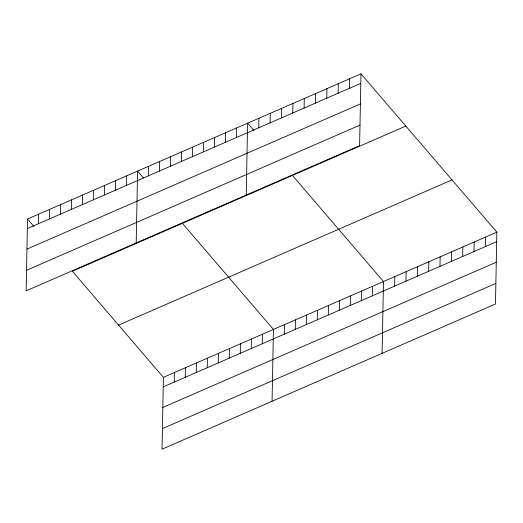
<?xml version="1.0" encoding="UTF-8"?>
<svg xmlns="http://www.w3.org/2000/svg" width="523" height="523" viewBox="0 0 523 523"><rect width="100%" height="100%" fill="white"/><g stroke="black" fill="none" stroke-linecap="round" stroke-linejoin="round"><path stroke-width="0.78" d="M27.529 219.013L26.15 290.847L359.595 145.649L360.975 73.815L27.529 219.013L33.936 226.479M38.349 223.759L38.532 214.221M49.352 218.967L49.535 209.429M60.354 214.175L60.537 204.637M71.363 209.383L71.546 199.845M82.366 204.591L82.549 195.053M93.369 199.806L93.552 190.261M104.371 195.014L104.554 185.475M115.374 190.222L115.557 180.683M126.376 185.43L126.559 175.891M136.189 242.934L137.569 171.099L143.479 177.99M148.388 175.846L148.571 166.307M159.391 171.054L159.574 161.515M405.815 126.069L72.37 271.26L163.405 377.351L162.025 449.185L495.471 303.987L496.85 232.153L360.975 73.815M170.393 166.262L170.576 156.723M174.224 382.097L174.407 372.559M181.396 161.47L181.579 151.932M185.234 377.305L185.417 367.767M192.399 156.678L192.582 147.14M196.236 372.513L196.419 362.975M203.401 151.886L203.584 142.348M207.239 367.721L207.422 358.183M214.41 147.094L214.593 137.556M218.241 362.929L218.424 353.391M225.413 142.302L225.596 132.764M229.244 358.137L229.427 348.599M236.416 137.51L236.599 127.972M240.247 353.345L240.43 343.807M246.222 195.02L247.601 123.18L254.008 130.645M251.249 348.553L251.439 339.015M258.754 127.782L258.937 118.244M262.258 343.761L262.441 334.223M270.09 122.846L270.273 113.308M272.065 401.272L273.444 329.431L182.403 223.347M281.433 117.91L281.616 108.372M284.264 334.177L284.447 324.639M292.769 112.975L292.952 103.436M295.266 329.392L295.449 319.847M304.105 108.039L304.288 98.501M306.269 324.6L306.452 315.062M315.441 103.103L315.624 93.565M317.271 319.808L317.454 310.27M326.777 98.167L326.96 88.622M328.281 315.016L328.464 305.478M338.113 93.225L338.296 83.687M339.283 310.224L339.466 300.686M349.456 88.289L349.639 78.751M350.286 305.432L350.469 295.894M361.288 300.64L361.471 291.102M372.291 295.848L372.474 286.31M382.097 353.352L383.477 281.518L292.442 175.434M394.636 286.12L394.819 276.582M405.972 281.184L406.155 271.646M417.308 276.249L417.491 266.71M428.644 271.313L428.827 261.768M439.98 266.37L440.163 256.832M451.316 261.435L451.499 251.896M462.659 256.499L462.842 246.961M473.995 251.563L474.178 242.025M485.331 246.627L485.514 237.089M27.346 228.551L360.792 83.353M26.954 249.111L360.393 103.914M26.542 270.293L359.987 125.095M118.564 325.097L452.009 179.899M163.405 377.351L496.85 232.153M163.222 386.889L496.667 241.691M162.83 407.443L496.275 262.245M162.424 428.625L495.863 283.427"/></g></svg>
